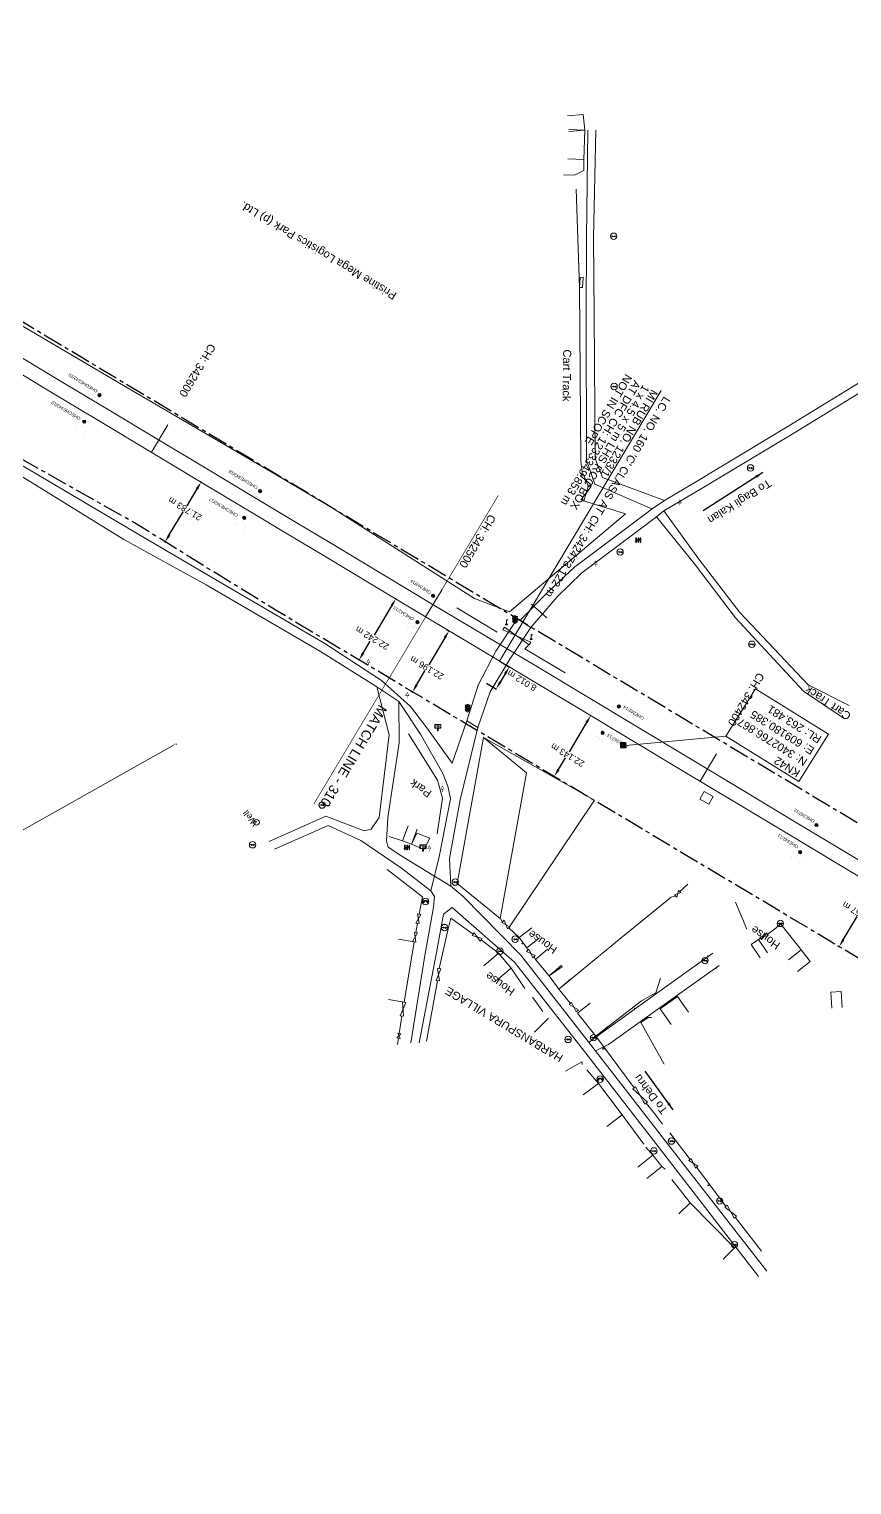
# Model space of a CAD drawing. Header units: feet. Extents: x 593168 to 611286, y 3401475 to 3412398.
# Drawn here: x 608994.7 to 609251.9, y 3402535.7 to 3402990.6 of the extents above; entities that cross this region are included whole.
import ezdxf
from ezdxf.enums import TextEntityAlignment as Align

# ---------------------------------------------------------------- set-up
doc = ezdxf.new("R2010")
doc.units = ezdxf.units.FT
doc.header["$MEASUREMENT"] = 0
doc.linetypes.add('CENTER', pattern=[2, 1.25, -0.25, 0.25, -0.25])
doc.linetypes.add('PHANTOM2', pattern=[1.25, 0.625, -0.125, 0.125, -0.125, 0.125, -0.125])
doc.layers.get('Defpoints').update_dxf_attribs({"lineweight": 0})
for name, color, linetype, lineweight in [('Arch', 7, 'Continuous', 0), ('Bench_Mark', 7, 'Continuous', 0), ('Cart Track', 34, 'Continuous', 0), ('Commercial Building Pucca', 251, 'Continuous', 0), ('Compound Wall', 251, 'Continuous', 0), ('DFCC BOUNDARY', 6, 'CENTER', 0), ('Drain Bottom', 5, 'Continuous', 0), ('Drain Top', 5, 'Continuous', 0), ('Electric Pole', 251, 'Continuous', 0), ('Existing IR Chainage', 7, 'Continuous', 0), ('Existing IR Track', 143, 'Continuous', 0), ('Fence', 251, 'F-LINE', 0), ('Gate', 251, 'Continuous', 0), ('Grill', 251, 'Continuous', 0), ('Lamp_Post', 251, 'Continuous', 0), ('LC DETAILS IN PLAN', 7, 'Continuous', 0), ('Missing', 2, 'Continuous', 0), ('Name Board', 251, 'Continuous', 0), ('OHE MAST', 8, 'Continuous', 0), ('OHE MAST TEXT', 8, 'Continuous', 0), ('Parking Area', 251, 'Continuous', 0), ('Pavers', 7, 'Continuous', 0), ('PROPOSED DFCC TRACK', 1, 'Continuous', 0), ('Religious_Place', 251, 'Continuous', 0), ('Residential Building Pucca', 251, 'Continuous', 0), ('Residential Building Semipucca', 251, 'Continuous', 0), ('Side Details', 251, 'Continuous', 0), ('Sign Board', 251, 'Continuous', 0), ('Subroad Edge', 34, 'Continuous', 0), ('Telephone_Pole', 251, 'Continuous', 0), ('Text1', 251, 'Continuous', 0), ('TOPOSTYLEREMARK', 251, 'Continuous', 0), ('Transformer', 251, 'Continuous', 0), ('Trolley Stand', 251, 'Continuous', 0), ('Village Area', 251, 'Continuous', 0), ('Village Area text', 251, 'Continuous', 0), ('Well', 5, 'Continuous', 0)]:
    doc.layers.add(name, color=color, linetype=linetype, lineweight=lineweight)
doc.layers.add('Existing Railway Boundary', color=7, linetype='CENTER')
doc.layers.add('MATCH LINE', color=7, linetype='Continuous')
doc.styles.add('NB', font='swissbo.ttf', dxfattribs={"height": 1.5})
doc.styles.get("Standard").update_dxf_attribs({"font": 'arial.ttf'})
doc.styles.add('Style-Arial', font='arial.ttf')
doc.linetypes.add('F-LINE', pattern='A,0.6,["X",Standard,S=0.3,R=0,X=0,Y=-0.15],0.1', length=0.7)
doc.dimstyles.new('ISO-25', dxfattribs={"dimtxt": 2.5, "dimasz": 2.5, "dimexe": 1.25, "dimexo": 0.625, "dimtad": 1, "dimtxsty": 'Standard', "dimcen": 2.5, "dimadec": 0, "dimazin": 0, "dimtfac": 1, "dimtmove": 0, "dimatfit": 3, "dimfxl": 1, "dimarcsym": 0})
doc.dimstyles.get("Standard").update_dxf_attribs({"dimtxt": 0.18, "dimasz": 0.18, "dimexe": 0.18, "dimexo": 0.0625, "dimgap": 0.09, "dimtad": 0, "dimtih": 1, "dimtoh": 1, "dimdec": 4, "dimzin": 0, "dimdsep": 46, "dimtxsty": 'Standard', "dimcen": 0.09, "dimadec": 0, "dimazin": 0, "dimtfac": 1, "dimtdec": 4, "dimtofl": 0, "dimtmove": 0, "dimatfit": 3, "dimfxl": 1, "dimtolj": 1, "dimtzin": 0, "dimarcsym": 0})

# ---------------------------------------------------------------- blocks, each defined once
blk = doc.blocks.new('GT')
at = {"layer": 'Gate'}
for p, q in [((-0.5, -0.5), (-0.5, 0.5)), ((-0.5, 0.5), (0.5, -0.5)), ((0.5, 0.5), (0.5, -0.5))]:
    blk.add_line(p, q, dxfattribs=at)
blk.add_lwpolyline([(0.5, 0.5), (-0.5, -0.5)], dxfattribs=at)
blk = doc.blocks.new('EP')
blk.add_hatch(color=8).paths.add_polyline_path([(-0.21, -0.05), (-0.21, 0.16), (-0.93, -0.01), (-0.31, 0.07), (-0.31, -0.19), (0.31, 0), (0.31, -0.24), (0.94, -0.01), (0.41, -0.1), (0.43, 0.15)])
at = {"color": 8}
for p, q in [((-0.93, -0.01), (-0.21, 0.16)), ((-0.31, 0.07), (-0.93, -0.01)), ((-0.31, -0.19), (-0.31, 0.07)), ((0.31, 0), (-0.31, -0.19)), ((-0.21, 0.16), (-0.21, -0.05)), ((-0.21, -0.05), (0.43, 0.15)), ((0.31, -0.24), (0.31, 0)), ((0.43, 0.15), (0.41, -0.1)), ((0.94, -0.01), (0.31, -0.24)), ((0.41, -0.1), (0.94, -0.01))]:
    blk.add_line(p, q, dxfattribs=at)
blk.add_circle((0, 0), 1, dxfattribs=at)
blk = doc.blocks.new('LP')
for points in [[(0, 0), (0, 1.5)], [(0.25, 1.35), (0.44, 1.35)]]:
    blk.add_lwpolyline(points)
for centre, radius, start, end in [((0.07, 0.99), 0.519, 57.6425, 97.3165), ((0.34, 1.33), 0.094, 11.7012, 168.0476)]:
    blk.add_arc(centre, radius, start, end)
at = {"extrusion": (0, 0, -1)}
blk.add_ellipse((0, 0.01), major_axis=(0.308, 0), ratio=0.400495, dxfattribs=at)
blk.add_ellipse((0.35, 1.36), major_axis=(0.0017, 0.0438), ratio=0.461056, start_param=1.74022, end_param=4.575836)
blk = doc.blocks.new('NB')
for p, q in [((-0.98, 0.82), (-0.98, 1.98)), ((-0.98, 1.98), (0.98, 1.98)), ((-0.98, 0.82), (0.98, 0.82)), ((-0.13, 0.82), (-0.13, 0)), ((-0.13, 0), (0.13, 0)), ((0.13, 0.82), (0.13, 0)), ((0.98, 1.98), (0.98, 0.82))]:
    blk.add_line(p, q)
at = {"style": 'NB', "width": 1.025371}
blk.add_text('NB', height=0.988, rotation=180, dxfattribs=at).set_placement((0, 1.39), align=Align.MIDDLE)
blk = doc.blocks.new('SIG')
for color, points in [(1, [(-0.22, 0.42, 0.180295), (-0.01, 0.33, -0.00255), (0.01, 0.33, -0.00255), (0.02, 0.33, 0.180295), (0.23, 0.42, -0.002654), (0.25, 0.44, 0.184495), (0.33, 0.65, 1.000001), (-0.32, 0.65, 0.184495), (-0.24, 0.44, -0.002654)]), (2, [(0.23, -0.23, -0.002654), (0.25, -0.21, 0.184495), (0.33, 0.01, 1.000001), (-0.32, 0.01, 0.184495), (-0.24, -0.21, -0.002654), (-0.22, -0.23, 0.180295), (-0.01, -0.32, -0.00255), (0.01, -0.32, -0.00255), (0.02, -0.32, 0.180295)]), (3, [(0.23, -0.88, -0.002654), (0.25, -0.86, 0.184495), (0.33, -0.64, 1.000001), (-0.32, -0.64, 0.184495), (-0.24, -0.86, -0.002654), (-0.22, -0.88, 0.395599)])]:
    blk.add_hatch(color=color).paths.add_polyline_path(points)
for p, q in [((-0.31, 0.98), (-0.32, -0.9)), ((0.33, -0.9), (0.32, 0.98))]:
    blk.add_line(p, q)
for points in [[(-0.31, 0.98), (-0.81, 0.98, 0.198758), (-0.42, 0.41, 0.003814), (-0.31, 0.39, 0.003814)], [(-0.31, 0.33), (-0.81, 0.33, 0.198758), (-0.42, -0.23, 0.003727), (-0.32, -0.26, 0.003727)], [(0.32, 0.98), (0.82, 0.98, -0.198758), (0.44, 0.41, -0.003814), (0.32, 0.39, -0.003814)], [(0.32, 0.33), (0.82, 0.33, -0.198758), (0.44, -0.23, -0.003727), (0.33, -0.26, -0.003727)], [(-0.32, -0.32), (-0.81, -0.32, 0.198758), (-0.42, -0.88, 0.003639), (-0.32, -0.9)], [(0.33, -0.32), (0.82, -0.32, -0.198758), (0.44, -0.88, -0.003639), (0.33, -0.9)]]:
    blk.add_lwpolyline(points, format="xyb")
for centre, radius, start, end in [((0.01, 0.91), 0.324, 12.4049, 167.5951), ((0.01, 0.81), 0.357, 27.7578, 152.2422), ((0.01, -0.9), 0.324, 181.4572, 358.5428)]:
    blk.add_arc(centre, radius, start, end)
blk = doc.blocks.new('TP')
at = {"layer": 'Telephone_Pole'}
blk.add_hatch(color=8, dxfattribs=at).paths.add_polyline_path([(0.49, 0.08, -0.516403), (0.5, 0.04, 0.157799), (0.42, -0.19, 0.257253), (0.43, -0.21), (0.7, -0.4, 0.297943), (0.73, -0.4, 0.213635), (0.94, -0.09, 0.292624), (0.86, 0.1, 0.314672), (-0.86, 0.1, 0.297888), (-0.94, -0.1, 0.205841), (-0.73, -0.4, 0.297943), (-0.7, -0.4), (-0.43, -0.21, 0.257253), (-0.42, -0.19, 0.155164), (-0.5, 0.04, -0.510878), (-0.49, 0.08, -0.167449)])
at = {"layer": 'Telephone_Pole', "color": 8}
for p, q in [((-0.7, -0.4), (-0.43, -0.21)), ((-0.44, -0.22), (-0.44, -0.22)), ((0.7, -0.4), (0.43, -0.21)), ((0.44, -0.22), (0.44, -0.22))]:
    blk.add_line(p, q, dxfattribs=at)
blk.add_circle((0, 0), 1.03, dxfattribs=at)
for centre, radius, start, end in [((0.01, -1.13), 1.5, 55.3659, 125.2353), ((-0.48, 0.05), 0.0243, 109.2181, 217.464), ((-0.82, -0.21), 0.402, 2.1844, 37.464), ((0.01, -1.34), 1.5, 71.1943, 109.2181), ((0.82, -0.21), 0.402, 141.9464, 177.8156), ((0.48, 0.06), 0.0243, 321.9464, 71.1943), ((0.75, -0.06), 0.194, 350.1231, 55.3659), ((-0.44, -0.19), 0.0258, 304.4776, 2.1844), ((0.44, -0.19), 0.0258, 177.8156, 235.5224), ((0.72, -0.38), 0.0258, 235.5224, 301.8866), ((0.49, -0.01), 0.462, 301.8866, 350.1231)]:
    blk.add_arc(centre, radius, start, end, dxfattribs=at)
blk = doc.blocks.new('TRF')
blk.add_hatch(color=256).paths.add_polyline_path([(0.22, -0.04), (0.38, 0.42), (-0.98, -0.29), (0.02, 0.04), (-0.18, -0.39), (0.98, 0.09)])
for p, q in [((-0.69, 0.72), (-0.69, -0.72)), ((-0.52, 0.72), (-0.69, 0.72)), ((-0.52, -0.72), (-0.52, 0.72)), ((0, 0.72), (0, -0.72)), ((0.17, 0.72), (0, 0.72)), ((0.17, -0.72), (0.17, 0.72)), ((0.7, 0.72), (0.7, -0.72)), ((0.87, 0.72), (0.7, 0.72)), ((0.87, -0.72), (0.87, 0.72)), ((-0.69, -0.72), (-0.52, -0.72)), ((0, -0.72), (0.17, -0.72)), ((0.7, -0.72), (0.87, -0.72))]:
    blk.add_line(p, q)
blk.add_lwpolyline([(0.22, -0.04), (0.38, 0.42), (-0.98, -0.29), (0.02, 0.04), (-0.18, -0.39), (0.98, 0.09)], close=True)
blk = doc.blocks.new('TSB')
at = {"const_width": 0.132}
blk.add_lwpolyline([(-0.51, 0.84), (0.54, 0.84), (0, 1.85)], close=True, dxfattribs=at)
at = {"const_width": 0.142}
blk.add_lwpolyline([(0, 0.84), (0, 0)], dxfattribs=at)
blk = doc.blocks.new('OHE MAST')
h = blk.add_hatch(color=256)
h.dxf.hatch_style = 1
edge = h.paths.add_edge_path()
edge.add_arc((0, 0), 0.514, 0, 360)
at = {"const_width": 0.01}
for points in [[(1.5, 3.5), (1.5, 2), (-1.5, 2), (-1.5, 3.5)], [(0, 2), (0, 0)]]:
    blk.add_lwpolyline(points, dxfattribs=at)
blk.add_circle((0, 0), 0.514)
blk = doc.blocks.new('*D350')
at = {"layer": 'Defpoints', "color": 0, "transparency": 16777216}
for p in [(609141.73, 3402793.12), (609137.61, 3402786.25), (609140.67, 3402784.42)]:
    blk.add_point(p, dxfattribs=at)
at = {"layer": 'PROPOSED DFCC TRACK', "color": 0, "lineweight": -2, "transparency": 16777216}
for p, q in [((609141.84, 3402793.06), (609144.9, 3402791.23)), ((609137.72, 3402786.19), (609140.78, 3402784.35)), ((609143.5, 3402789.15), (609141.95, 3402786.56))]:
    blk.add_line(p, q, dxfattribs=at)
at = {"layer": 'PROPOSED DFCC TRACK', "color": 0, "transparency": 16777216}
for points in [[(609143.15, 3402789.36), (609143.86, 3402788.93), (609144.79, 3402791.29)], [(609141.6, 3402786.78), (609142.31, 3402786.35), (609140.67, 3402784.42)]]:
    blk.add_solid(points, dxfattribs=at)
at = {"layer": 'PROPOSED DFCC TRACK', "color": 0, "lineweight": 0, "transparency": 16777216, "insert": (609148.75, 3402787.05), "char_height": 2, "attachment_point": 5, "rotation": 149, "style": 'Style-Arial'}
blk.add_mtext('\\A1;8.012 m', dxfattribs=at)
blk = doc.blocks.new('TerminatorOpen_0.5')
at = {"color": 0, "linetype": 'ByBlock', "lineweight": -2}
for q in [(-1, 0.25), (-1, 0), (-1, -0.25)]:
    blk.add_line((0, 0), q, dxfattribs=at)
blk = doc.blocks.new('*D370')
at = {"layer": 'Defpoints', "color": 0, "linetype": 'ByBlock', "ltscale": 5, "transparency": 16777216}
for p in [(609258.59, 3402723.1), (609259.17, 3402722.75), (609247.32, 3402704.26)]:
    blk.add_point(p, dxfattribs=at)
at = {"layer": 'DFCC BOUNDARY', "color": 0, "linetype": 'ByBlock', "lineweight": -2, "ltscale": 5, "transparency": 16777216}
for p, q in [((609258.7, 3402723.03), (609259.27, 3402722.69)), ((609257.88, 3402720.61), (609254.71, 3402715.3)), ((609249.17, 3402706.06), (609253.53, 3402713.33)), ((609247.42, 3402704.19), (609248, 3402703.85))]:
    blk.add_line(p, q, dxfattribs=at)
at = {"layer": 'DFCC BOUNDARY', "color": 0, "linetype": 'ByBlock', "ltscale": 5, "transparency": 16777216}
for points in [[(609257.53, 3402720.82), (609258.24, 3402720.4), (609259.17, 3402722.75)], [(609248.82, 3402706.27), (609249.53, 3402705.85), (609247.89, 3402703.91)]]:
    blk.add_solid(points, dxfattribs=at)
at = {"layer": 'DFCC BOUNDARY', "color": 0, "linetype": 'ByBlock', "ltscale": 5, "transparency": 16777216, "insert": (609254.12, 3402714.32), "char_height": 2, "attachment_point": 5, "rotation": 149, "style": 'Style-Arial'}
blk.add_mtext('\\A1;21.957 m', dxfattribs=at)
blk = doc.blocks.new('*D371')
at = {"layer": 'Defpoints', "color": 0, "linetype": 'ByBlock', "ltscale": 5, "transparency": 16777216}
for p in [(609169.99, 3402776.21), (609170.23, 3402776.07), (609158.61, 3402757.21)]:
    blk.add_point(p, dxfattribs=at)
at = {"layer": 'DFCC BOUNDARY', "color": 0, "linetype": 'ByBlock', "lineweight": -2, "ltscale": 5, "transparency": 16777216}
for p, q in [((609168.94, 3402773.92), (609163.5, 3402764.82)), ((609170.09, 3402776.15), (609170.33, 3402776)), ((609160.14, 3402759.21), (609162.32, 3402762.86)), ((609158.72, 3402757.15), (609158.96, 3402757))]:
    blk.add_line(p, q, dxfattribs=at)
at = {"layer": 'DFCC BOUNDARY', "color": 0, "linetype": 'ByBlock', "ltscale": 5, "transparency": 16777216}
for points in [[(609168.59, 3402774.13), (609169.3, 3402773.71), (609170.23, 3402776.07)], [(609159.78, 3402759.43), (609160.49, 3402759), (609158.85, 3402757.07)]]:
    blk.add_solid(points, dxfattribs=at)
at = {"layer": 'DFCC BOUNDARY', "color": 0, "linetype": 'ByBlock', "ltscale": 5, "transparency": 16777216, "insert": (609163.03, 3402763.77), "char_height": 2, "attachment_point": 5, "rotation": 149, "style": 'Style-Arial'}
blk.add_mtext('\\A1;22.143 m', dxfattribs=at)
blk = doc.blocks.new('*D372')
at = {"layer": 'Defpoints', "color": 0, "linetype": 'ByBlock', "ltscale": 5, "transparency": 16777216}
for p in [(609048.13, 3402849.26), (609048.48, 3402849.06), (609036.91, 3402830.6)]:
    blk.add_point(p, dxfattribs=at)
at = {"layer": 'DFCC BOUNDARY', "color": 0, "linetype": 'ByBlock', "lineweight": -2, "ltscale": 5, "transparency": 16777216}
for p, q in [((609047.19, 3402846.91), (609044.05, 3402841.69)), ((609048.24, 3402849.2), (609048.59, 3402848.99)), ((609038.54, 3402832.53), (609042.87, 3402839.72)), ((609037.01, 3402830.53), (609037.36, 3402830.33))]:
    blk.add_line(p, q, dxfattribs=at)
at = {"layer": 'DFCC BOUNDARY', "color": 0, "linetype": 'ByBlock', "ltscale": 5, "transparency": 16777216}
for points in [[(609046.84, 3402847.13), (609047.55, 3402846.7), (609048.48, 3402849.06)], [(609038.18, 3402832.75), (609038.9, 3402832.32), (609037.25, 3402830.39)]]:
    blk.add_solid(points, dxfattribs=at)
at = {"layer": 'DFCC BOUNDARY', "color": 0, "linetype": 'ByBlock', "ltscale": 5, "transparency": 16777216, "insert": (609043.46, 3402840.71), "char_height": 2, "attachment_point": 5, "rotation": 149, "style": 'Style-Arial'}
blk.add_mtext('\\A1;21.783 m', dxfattribs=at)
blk = doc.blocks.new('*D381')
at = {"layer": 'Defpoints', "color": 0, "linetype": 'ByBlock', "ltscale": 5, "transparency": 16777216}
for p in [(609125.17, 3402803.02), (609125.94, 3402802.56), (609113.78, 3402783.97)]:
    blk.add_point(p, dxfattribs=at)
at = {"layer": 'DFCC BOUNDARY', "color": 0, "linetype": 'ByBlock', "lineweight": -2, "ltscale": 5, "transparency": 16777216}
for p, q in [((609124.66, 3402800.42), (609119.63, 3402792.01)), ((609125.28, 3402802.96), (609126.05, 3402802.5)), ((609115.83, 3402785.66), (609118.45, 3402790.05)), ((609113.89, 3402783.91), (609114.66, 3402783.45))]:
    blk.add_line(p, q, dxfattribs=at)
at = {"layer": 'DFCC BOUNDARY', "color": 0, "linetype": 'ByBlock', "ltscale": 5, "transparency": 16777216}
for points in [[(609124.3, 3402800.63), (609125.01, 3402800.21), (609125.94, 3402802.56)], [(609115.47, 3402785.87), (609116.19, 3402785.45), (609114.55, 3402783.51)]]:
    blk.add_solid(points, dxfattribs=at)
at = {"layer": 'DFCC BOUNDARY', "color": 0, "linetype": 'ByBlock', "ltscale": 5, "transparency": 16777216, "insert": (609119.04, 3402791.03), "char_height": 2, "attachment_point": 5, "rotation": 149, "style": 'Style-Arial'}
blk.add_mtext('\\A1;22.196 m', dxfattribs=at)
blk = doc.blocks.new('*D382')
at = {"layer": 'Defpoints', "color": 0, "linetype": 'ByBlock', "ltscale": 5, "transparency": 16777216}
for p in [(609109.31, 3402812.55), (609109.67, 3402812.33), (609098.2, 3402793.28)]:
    blk.add_point(p, dxfattribs=at)
at = {"layer": 'DFCC BOUNDARY', "color": 0, "linetype": 'ByBlock', "lineweight": -2, "ltscale": 5, "transparency": 16777216}
for p, q in [((609108.02, 3402810.41), (609102.52, 3402801.27)), ((609109.56, 3402812.4), (609109.2, 3402812.61)), ((609099.13, 3402795.64), (609101.36, 3402799.34)), ((609098.09, 3402793.34), (609097.73, 3402793.56))]:
    blk.add_line(p, q, dxfattribs=at)
at = {"layer": 'DFCC BOUNDARY', "color": 0, "linetype": 'ByBlock', "ltscale": 5, "transparency": 16777216}
for points in [[(609107.66, 3402810.62), (609108.38, 3402810.19), (609109.31, 3402812.55)], [(609098.77, 3402795.85), (609099.48, 3402795.42), (609097.84, 3402793.49)]]:
    blk.add_solid(points, dxfattribs=at)
at = {"layer": 'DFCC BOUNDARY', "color": 0, "linetype": 'ByBlock', "ltscale": 5, "transparency": 16777216, "insert": (609101.94, 3402800.31), "char_height": 2, "attachment_point": 5, "rotation": 149, "style": 'Style-Arial'}
blk.add_mtext('\\A1;22.242 m', dxfattribs=at)
blk = doc.blocks.new('BM')
blk.add_hatch(color=256).paths.add_polyline_path([(-0.88, 0.88), (-0.88, -0.88), (0.88, -0.88), (0.88, 0.88)])
for p, q in [((0.88, 0.88), (-0.88, 0.88)), ((-0.88, 0.88), (-0.88, -0.88)), ((0.88, -0.88), (0.88, 0.88)), ((-0.88, -0.88), (0.88, -0.88))]:
    blk.add_line(p, q)

msp = doc.modelspace()

# ---------------------------------------------------------------- linework, layer by layer
at = {"layer": 'Arch'}
msp.add_polyline3d([(609151.7587, 3402810.9473, 263.3479), (609156.5077, 3402806.6137, 263.3519)], dxfattribs=at)
at = {"layer": 'Cart Track'}
for points in [[(609169.3464, 3402959.0239, 261.8174), (609168.9055, 3402925.4833, 261.6894), (609168.8287, 3402901.1567, 261.7734), (609168.9271, 3402855.9447, 261.7344), (609171.4911, 3402848.4448, 261.7994), (609189.391, 3402840.6759, 262.0323)], [(609193.2642, 3402843.2918, 261.9823), (609173.9778, 3402850.4634, 261.7054), (609171.6361, 3402856.4504, 261.7844), (609171.37, 3402901.3805, 261.7544), (609171.1526, 3402925.4274, 261.7774), (609171.8252, 3402959.0231, 261.7224)], [(609190.8394, 3402838.2518, 262.0313), (609202.6864, 3402823.5232, 262.0203), (609215.4552, 3402806.688, 262.0323), (609236.734, 3402783.7415, 262.1653), (609249.4974, 3402775.2086, 262.1213)], [(609250.9932, 3402779.2723, 262.1843), (609238.2298, 3402785.7436, 262.0713), (609216.8935, 3402808.2769, 261.9833), (609204.063, 3402824.9762, 262.0133), (609193.1314, 3402840.0956, 261.9923)]]:
    msp.add_polyline3d(points, dxfattribs=at)
at = {"layer": 'Commercial Building Pucca'}
for points in [[(609167.8952, 3402913.0695, 259.831), (609167.6759, 3402909.9087, 259.8999), (609166.7713, 3402909.8518, 259.843), (609166.9907, 3402913.0133, 259.843)], [(609115.9532, 3402739.3968, 262.5542), (609114.2151, 3402735.9236, 261.4925), (609118.1348, 3402734.2473, 261.9314), (609119.9366, 3402737.8479, 261.9314)]]:
    msp.add_polyline3d(points, close=True, dxfattribs=at)
msp.add_polyline3d([(609116.0306, 3402740.5808, 261.4925), (609114.2151, 3402735.9236, 261.4925), (609111.415, 3402737.0152, 261.3955), (609113.2305, 3402741.6724, 261.3955)], dxfattribs=at)
at = {"layer": 'Compound Wall'}
for points in [[(609161.7188, 3402945.0653, 262.0593), (609165.1497, 3402944.9923, 262.4532), (609168.0988, 3402946.4625, 262.0583), (609168.1343, 3402949.879, 261.9703)], [(609165.6705, 3402940.6099, 262.3732), (609166.7727, 3402909.8981, 259.87)], [(609167.6378, 3402851.4343, 261.8724), (609167.1179, 3402855.6028, 261.4945), (609166.7713, 3402909.8518, 259.843)], [(609144.8227, 3402808.4816, 263.5029), (609181.1596, 3402839.1778, 260.9096), (609167.6936, 3402843.3529, 262.4582)], [(609136.7743, 3402769.2109, 262.9531), (609171.4721, 3402749.6744, 262.3292), (609144.6346, 3402709.8096, 262.1103)], [(609107.2717, 3402738.3589, 261.7694), (609111.415, 3402737.0152, 261.3955)], [(609114.2151, 3402735.9236, 261.4925), (609111.415, 3402737.0152, 261.3955)], [(609116.6462, 3402714.0988, 262.1443), (609117.6544, 3402719.4859, 261.9284), (609106.648, 3402728.0075, 261.1766)], [(609198.0695, 3402721.1437, 263.204), (609200.5852, 3402723.4513, 262.4522)], [(609179.7468, 3402706.6274, 260.9826), (609195.4098, 3402719.3639, 262.0863), (609196.8308, 3402719.7382, 263.3079)], [(609215.4894, 3402717.8462, 262.9501), (609218.9939, 3402709.4213, 261.7254)], [(609115.6415, 3402708.3318, 261.7394), (609116.0828, 3402711.1952, 262.0833)], [(609122.9043, 3402697.0669, 260.9296), (609125.6457, 3402709.4559, 261.9483), (609126.5591, 3402712.8442, 261.9463), (609133.5199, 3402707.8131, 261.0546)], [(609142.5433, 3402711.7543, 262.7381), (609142.0838, 3402712.708, 262.2872)], [(609147.8583, 3402706.735, 261.3185), (609144.6346, 3402709.8096, 262.1103)], [(609225.4904, 3402707.7476, 263.3739), (609229.6735, 3402710.9841, 261.7704), (609236.0013, 3402702.8726, 261.7014)], [(609135.9884, 3402706.0244, 262.3102), (609141.3868, 3402701.8535, 261.1746)], [(609179.7468, 3402706.6274, 260.9826), (609160.2395, 3402690.6362, 261.8564), (609163.9, 3402686.1508, 262.1043)], [(609222.6699, 3402706.1271, 263.5429), (609223.3399, 3402706.5545, 263.4009)], [(609150.5476, 3402702.7288, 261.9363), (609150.2823, 3402703.5885, 261.9463)], [(609152.9572, 3402699.8723, 261.8544), (609152.4945, 3402700.8323, 261.9134)], [(609149.7018, 3402690.8226, 261.8164), (609145.3673, 3402697.2175, 263.3519)], [(609118.9114, 3402674.4067, 261.0306), (609122.408, 3402693.2305, 261.1406)], [(609192.032, 3402694.108, 263.278), (609190.6395, 3402689.5134, 261.6284), (609186.0891, 3402686.9761, 261.9463), (609171.8533, 3402675.9774, 261.9653)], [(609155.3009, 3402683.6332, 261.9503), (609152.0117, 3402688.181, 261.9503)], [(609110.4217, 3402676.7443, 262.1043), (609111.2015, 3402682.2097, 262.2143)], [(609152.6856, 3402677.2288, 261.7984), (609157.0596, 3402681.5199, 261.9154)], [(609189.2255, 3402681.7487, 262.9191), (609188.1596, 3402681.7343, 261.6204), (609185.9587, 3402680.2616, 261.6224), (609193.2133, 3402667.1954, 261.7444)], [(609109.8673, 3402673.3925, 262.0033), (609110.1608, 3402675.2994, 262.1163)], [(609171.8533, 3402675.9774, 261.9653), (609183.8415, 3402659.802, 261.7484)], [(609162.3742, 3402665.0579, 261.6674), (609167.4905, 3402667.9083, 261.7994), (609167.5865, 3402667.1319, 261.7634)], [(609172.6534, 3402661.1854, 261.7374), (609169.0151, 3402665.401, 261.7354)], [(609192.7127, 3402648.4535, 261.9593), (609189.8754, 3402652.2016, 261.7234), (609187.5229, 3402655.0434, 261.7284)], [(609186.8553, 3402642.2206, 260.4698), (609180.0752, 3402651.3361, 261.6934)], [(609201.2788, 3402637.3935, 261.7314), (609194.9916, 3402645.7311, 261.9673)], [(609189.681, 3402638.7376, 260.5797), (609187.5081, 3402641.2777, 260.4178)], [(609201.3328, 3402623.8937, 260.8747), (609195.6464, 3402631.1976, 260.5857)], [(609212.5188, 3402622.7968, 261.7154), (609203.3343, 3402635.0311, 261.7404)], [(609223.5884, 3402608.7963, 261.3185), (609215.4041, 3402619.3819, 261.7744)]]:
    msp.add_polyline3d(points, dxfattribs=at)
at = {"layer": 'Drain Bottom'}
for p in [(609148.808, 3402704.873, 261.605), (609148.838, 3402704.89, 261.606), (609206.906, 3402700.934, 261.496), (609206.909, 3402700.886, 261.537), (609209.346, 3402697.117, 261.484), (609209.363, 3402697.116, 261.488), (609183.999, 3402684.626, 261.444), (609184.038, 3402684.587, 261.442), (609185.938, 3402680.366, 261.444), (609185.95, 3402680.411, 261.436), (609171.415, 3402675.483, 261.345), (609171.507, 3402675.551, 261.351), (609171.512, 3402675.739, 261.511), (609174.085, 3402672.023, 261.277), (609174.259, 3402672.085, 261.386), (609174.298, 3402672.051, 261.389), (609174.026, 3402671.984, 261.606), (609186.786, 3402655.254, 261.295), (609186.865, 3402655.376, 261.379), (609207.017, 3402629.381, 261.181), (609207.057, 3402629.366, 261.183)]:
    msp.add_point(p, dxfattribs=at)
at = {"layer": 'Drain Top'}
for p in [(609148.739, 3402704.813, 261.698), (609148.941, 3402704.918, 261.743), (609206.831, 3402701.014, 261.68), (609206.934, 3402700.812, 261.623), (609209.323, 3402697.229, 261.599), (609209.325, 3402697.093, 261.633), (609183.972, 3402684.658, 261.603), (609184.124, 3402684.519, 261.561), (609185.902, 3402680.508, 261.588), (609171.371, 3402675.531, 261.708), (609171.51, 3402675.765, 261.724), (609171.547, 3402675.608, 261.716), (609174.188, 3402672.191, 261.575), (609174.396, 3402671.958, 261.55), (609186.759, 3402655.298, 261.527), (609186.94, 3402655.379, 261.614), (609206.884, 3402629.288, 261.506), (609207.147, 3402629.398, 261.541)]:
    msp.add_point(p, dxfattribs=at)
at = {"layer": 'Existing IR Chainage', "color": 7, "linetype": 'Continuous', "lineweight": 13, "flags": 128}
for points in [[(609038.0908, 3402866.9769), (609032.9359, 3402858.4079)], [(609123.7931, 3402815.5003), (609118.6607, 3402806.9178)], [(609209.6063, 3402764.1555), (609204.4731, 3402755.5736)]]:
    msp.add_lwpolyline(points, dxfattribs=at)
at = {"layer": 'Existing IR Track', "flags": 128}
for points in [[(609267.1363, 3402723.1226), (609250.0745, 3402733.3309), (609234.2944, 3402742.8367), (609218.447, 3402752.3829), (609201.4731, 3402762.5553), (609184.4608, 3402772.7507), (609169.0246, 3402782.0274), (609153.5641, 3402791.3187), (609137.1437, 3402801.101), (609120.705, 3402810.8942), (609104.9257, 3402820.3753), (609089.1942, 3402829.8278), (609077.7231, 3402836.7244), (609066.2247, 3402843.6376), (609050.4356, 3402853.1153), (609034.6158, 3402862.6113), (609019.1836, 3402871.8616), (609003.7495, 3402881.113), (608987.6216, 3402890.7851)], [(609264.8724, 3402719.3394), (609247.8226, 3402729.5446), (609232.0259, 3402739.0432), (609216.2274, 3402748.5429), (609199.1874, 3402758.7352), (609182.165, 3402768.917), (609166.7139, 3402778.1693), (609151.2166, 3402787.4493), (609134.8379, 3402797.2438), (609118.3064, 3402807.1296), (609102.647, 3402816.5605), (609086.9637, 3402826.0057), (609075.4286, 3402832.8947), (609064.1631, 3402839.6227), (609048.1343, 3402849.2649), (609032.3351, 3402858.7693), (609016.8918, 3402868.03), (609001.423, 3402877.306), (608985.3338, 3402886.9608)]]:
    msp.add_lwpolyline(points, dxfattribs=at)
at = {"layer": 'Existing Railway Boundary', "ltscale": 5}
msp.add_lwpolyline([(610412.2426, 3402047.4072), (610348.1708, 3402084.3155), (610255.6699, 3402141.9633), (610098.8011, 3402235.9968), (610097.6409, 3402236.5907), (610096.8654, 3402237.0016), (610095.7382, 3402237.4658), (610093.9073, 3402238.4592), (608296.8511, 3403316.4743), (608263.9541, 3403378.7593), (608188.5487, 3403419.3953), (608142.2829, 3403445.4311)], dxfattribs=at)
at = {"layer": 'Existing Railway Boundary', "ltscale": 5, "flags": 128}
msp.add_lwpolyline([(610089.8523, 3402205.9601), (610086.9233, 3402207.5999), (609765.011, 3402386.391), (609614.578, 3402479.3607), (609357.2464, 3402638.6343), (609071.6809, 3402809.1058), (609027.698, 3402836.29), (608983.406, 3402861.337), (608939.535, 3402887.313), (608925.412, 3402894.658), (608894.961, 3402913.367), (608851.4393, 3402938.6596), (608807.387, 3402965.294), (608719.637, 3403017.384), (608676.967, 3403042.83), (608658.67, 3403054.413), (608489.552, 3403156.593), (608405.415, 3403205.216), (608371.0084, 3403228.0502)], dxfattribs=at)
at = {"layer": 'Fence'}
msp.add_lwpolyline([(608372.1017, 3403313.3551), (608381.8617, 3403288.2371), (608369.5508, 3403278.9481), (608367.1131, 3403271.5311), (608370.3664, 3403268.909), (608376.3973, 3403268.3341), (608386.7125, 3403262.4563), (608551.2206, 3403164.1511), (608632.2893, 3403115.0721), (608679.3088, 3403087.3195), (608791.5813, 3403020.1173), (608819.8372, 3403003.1193), (608873.6228, 3402970.6534), (608890.3422, 3402960.78), (608889.8609, 3402959.7253), (608927.3124, 3402936.2233), (609022.9823, 3402879.9395), (609070.4179, 3402852.2172), (609088.9237, 3402841.3128), (609133.9252, 3402812.673), (609144.8227, 3402808.4816)], dxfattribs=at)
at = {"layer": 'Grill'}
for points in [[(609140.9954, 3402802.1393, 263.5639), (609128.4138, 3402809.7765, 263.5229)], [(609151.303, 3402798.6362, 263.9528), (609149.6189, 3402796.9895, 263.7878), (609162.2724, 3402789.4376, 263.4529)]]:
    msp.add_polyline3d(points, dxfattribs=at)
at = {"layer": 'LC DETAILS IN PLAN', "lineweight": 13, "flags": 128}
msp.add_lwpolyline([(609141.7279, 3402793.1238), (609192.2626, 3402877.6297)], dxfattribs=at)
at = {"layer": 'MATCH LINE', "linetype": 'PHANTOM2', "ltscale": 15, "const_width": 0.2}
msp.add_lwpolyline([(609141.3913, 3402844.9287), (609083.7215, 3402748.4912)], dxfattribs=at)
at = {"layer": 'Missing'}
msp.add_polyline3d([(609193.4806, 3402634.4292, 260.8277), (609192.4645, 3402635.2675, 260.6087)], dxfattribs=at)
at = {"layer": 'Parking Area'}
msp.add_polyline3d([(609113.2653, 3402770.3726, 261.5425), (609122.347, 3402755.8813, 261.8704), (609123.9622, 3402750.3068, 260.9496), (609122.2657, 3402739.1835, 260.9476)], dxfattribs=at)
at = {"layer": 'Pavers'}
msp.add_polyline3d([(609147.2012, 3402806.1424, 263.9378), (609148.0775, 3402805.8263, 263.8918), (609151.4797, 3402803.6542, 263.8838), (609144.9329, 3402793.7518, 264.1117), (609138.8351, 3402783.522, 264.0197), (609135.0035, 3402772.4126, 263.244), (609131.5752, 3402774.4314, 263.26), (609135.1207, 3402785.6503, 264.0087), (609140.611, 3402796.2423, 264.1177)], close=True, dxfattribs=at)
for p in [(609147.201, 3402806.142, 263.938), (609148.075, 3402805.825, 263.892), (609151.463, 3402803.679, 263.884), (609140.611, 3402796.242, 264.118), (609144.933, 3402793.752, 264.112), (609135.121, 3402785.65, 264.009), (609138.835, 3402783.522, 264.02), (609131.6, 3402774.51, 263.263), (609135.004, 3402772.413, 263.244)]:
    msp.add_point(p, dxfattribs=at)
at = {"layer": 'Religious_Place'}
msp.add_polyline3d([(609141.9559, 3402712.6982, 262.4302), (609128.5263, 3402723.6756, 261.6994), (609136.7743, 3402769.2109, 262.9531), (609150.2158, 3402758.2238, 262.9531)], close=True, dxfattribs=at)
at = {"layer": 'Residential Building Pucca'}
for points in [[(609162.9543, 3402963.4947, 261.9603), (609167.9323, 3402963.9468, 261.9603), (609168.3771, 3402959.0497, 261.9693), (609163.399, 3402958.5976, 261.9693)], [(609163.3803, 3402959.182, 261.9693), (609168.3771, 3402959.0497, 261.9693), (609168.1343, 3402949.879, 261.9703), (609163.1375, 3402950.0113, 261.9703)], [(609110.1263, 3402706.2643, 261.8104), (609115.0583, 3402705.4509, 261.8104), (609111.9441, 3402686.5664, 261.8634), (609107.0121, 3402687.3797, 261.8634)], [(609223.2369, 3402700.4635, 261.0036), (609220.4205, 3402704.593, 261.0036), (609222.6699, 3402706.1271, 263.5429), (609225.4863, 3402701.9975, 263.5429)], [(609136.8359, 3402697.946, 261.1746), (609141.3868, 3402701.8535, 261.1746), (609145.3673, 3402697.2175, 263.3519), (609140.8164, 3402693.31, 263.3519)], [(609164.0523, 3402693.8543, 261.8564), (609160.2395, 3402690.6362, 261.8564), (609157.3008, 3402694.8333, 261.8214), (609161.3954, 3402697.7003, 261.8214)], [(609175.7662, 3402679.0877, 261.9653), (609171.8533, 3402675.9774, 261.9653), (609166.1529, 3402683.1489, 262.0133), (609170.0659, 3402686.2591, 262.0133)], [(609167.8629, 3402657.5756, 261.7374), (609172.6534, 3402661.1854, 261.7374), (609180.0752, 3402651.3361, 261.6934), (609175.2848, 3402647.7263, 261.6934)], [(609185.0189, 3402634.9635, 260.5797), (609189.681, 3402638.7376, 260.5797), (609192.4909, 3402635.2666, 260.6037), (609187.8288, 3402631.4925, 260.6037)], [(609211.659, 3402606.2798, 261.4985), (609215.221, 3402609.7865, 261.4985), (609201.3328, 3402623.8937, 260.8747), (609197.7708, 3402620.3869, 260.8747)]]:
    msp.add_polyline3d(points, dxfattribs=at)
at = {"layer": 'Residential Building Semipucca'}
for points in [[(609154.2404, 3402706.6331, 261.9463), (609150.2776, 3402703.5865, 261.9463), (609147.8574, 3402706.7344, 261.3185), (609151.8202, 3402709.7811, 261.3185)], [(609161.0834, 3402698.1009, 261.8214), (609157.3008, 3402694.8333, 261.8214), (609152.9389, 3402699.8826, 261.8524), (609156.7215, 3402703.1503, 261.8524)], [(609232.0745, 3402699.7668, 261.7014), (609235.9954, 3402702.8672, 261.7014), (609238.8261, 3402699.2873, 261.7514), (609234.9052, 3402696.1869, 261.7514)], [(609200.8419, 3402683.4122, 261.6864), (609197.3901, 3402688.3177, 261.6864), (609191.9171, 3402684.4667, 261.6864), (609195.3689, 3402679.5612, 261.6864)], [(609245.5541, 3402684.695, 261.6634), (609245.2603, 3402689.6849, 261.6634), (609248.545, 3402689.8783, 261.5305), (609248.8388, 3402684.8884, 261.5305)]]:
    msp.add_polyline3d(points, dxfattribs=at)
at = {"layer": 'Subroad Edge'}
for points in [[(608402.9236, 3403205.2799, 261.7794), (608447.9734, 3403178.8254, 261.6724), (608489.2524, 3403153.763, 261.7084), (608509.5368, 3403141.4102, 261.7624), (608510.5813, 3403140.9156, 261.6494), (608542.2012, 3403121.8496, 261.5725), (608561.3884, 3403110.3475, 261.5974), (608600.3799, 3403087.1901, 261.5365), (608632.0237, 3403068.1545, 261.3345), (608667.6389, 3403046.7611, 261.2535), (608698.717, 3403028.3035, 261.4545), (608732.6187, 3403007.8936, 261.4455), (608773.5101, 3402983.293, 261.4085), (608802.2342, 3402966.1551, 261.3995), (608823.3215, 3402953.5274, 261.3805), (608873.6954, 3402923.2832, 261.4245), (608895.3048, 3402910.6347, 261.3945), (608924.4826, 3402893.7402, 261.5545), (608961.4037, 3402872.4738, 261.6364), (608963.7722, 3402870.9695, 261.6024), (608995.3782, 3402852.5764, 261.7974), (609027.2958, 3402833.6835, 261.7914), (609050.9603, 3402819.817, 261.7324)], [(608402.2101, 3403202.5395, 261.6934), (608447.0309, 3403175.6578, 261.6994), (608487.6698, 3403151.187, 261.7504), (608506.7002, 3403139.657, 261.7714), (608508.8337, 3403137.7151, 261.6704), (608540.454, 3403119.2671, 261.5855), (608557.6681, 3403108.9675, 261.6004), (608598.9065, 3403084.5015, 261.5405), (608630.3974, 3403065.5794, 261.3595), (608666.4443, 3403043.8401, 261.3145), (608697.0171, 3403025.6076, 261.4265), (608731.4738, 3403005.0286, 261.4545), (608769.8583, 3402981.8648, 261.3995), (608799.6976, 3402963.9823, 261.4685), (608821.6607, 3402951.0564, 261.4365), (608871.9623, 3402920.5771, 261.4815), (608891.8406, 3402908.9645, 261.4495), (608894.1519, 3402907.655, 261.4235), (608894.8499, 3402907.248, 261.4385), (608923.1103, 3402890.9677, 261.5535), (608959.5699, 3402869.9685, 261.6674), (608992.9543, 3402850.5177, 261.8394), (609024.3822, 3402831.166, 261.8384), (609050.1042, 3402816.9216, 261.7424)], [(609148.0775, 3402805.8263, 263.8918), (609157.1887, 3402814.9627, 263.205), (609165.2571, 3402822.6179, 262.4782), (609189.4263, 3402840.728, 262.0323), (609193.262, 3402843.3001, 261.9823), (609203.3175, 3402849.27, 261.9064), (609232.1485, 3402866.6774, 261.9383), (609263.0471, 3402885.5782, 261.9224), (609285.958, 3402900.0933, 261.9743), (609320.9596, 3402922.6529, 262.0143)], [(609151.4797, 3402803.6542, 263.8838), (609159.7194, 3402813.2228, 263.172), (609167.4539, 3402820.6731, 262.4362), (609190.8394, 3402838.2518, 262.0313), (609193.1314, 3402840.0956, 261.9923), (609205.0334, 3402847.1754, 261.9304), (609233.75, 3402864.3521, 261.9413), (609264.6952, 3402883.308, 261.9324), (609287.5678, 3402897.682, 261.9903), (609322.5792, 3402920.0133, 262.1613)], [(609050.9603, 3402819.817, 261.7324), (609087.1284, 3402798.6723, 261.5285), (609104.9015, 3402787.0558, 261.5725), (609113.9634, 3402778.936, 261.5964), (609119.0391, 3402772.329, 261.6544)], [(609050.1042, 3402816.9216, 261.7424), (609085.7723, 3402796.0792, 261.5555), (609103.3973, 3402785.1225, 261.5115), (609110.2361, 3402780.4915, 261.5465), (609117.0944, 3402770.343, 261.6414)], [(609069.7509, 3402736.7478, 262.0143), (609087.4194, 3402744.7333, 261.8874), (609099.4686, 3402740.057, 261.8554), (609101.5845, 3402740.5748, 261.8284), (609104.1441, 3402744.2997, 261.8454), (609107.2919, 3402770.0543, 261.7104), (609103.3973, 3402785.1225, 261.5115)], [(609110.2361, 3402780.4915, 261.5465), (609110.3899, 3402767.6028, 261.8034), (609106.8263, 3402744.2557, 261.8784), (609106.3858, 3402736.831, 261.9074), (609106.9554, 3402734.9529, 261.8824), (609111.5121, 3402731.9671, 261.8514), (609126.5634, 3402722.7797, 261.9653), (609130.241, 3402719.6889, 262.0183), (609148.4426, 3402701.2419, 261.9703)], [(609131.5752, 3402774.4314, 263.26), (609126.9494, 3402761.2034, 262.1243), (609119.0391, 3402772.329, 261.6544)], [(609126.5634, 3402722.7797, 261.9653), (609126.0801, 3402731.4085, 261.9363), (609129.4742, 3402749.8138, 262.0983), (609134.9887, 3402772.3972, 263.243)], [(609117.0944, 3402770.343, 261.6414), (609123.8782, 3402758.1929, 261.9663), (609125.5854, 3402754.0871, 261.9913), (609126.4173, 3402750.0871, 262.0173), (609122.9114, 3402732.0193, 261.9583), (609120.2678, 3402721.3051, 261.9643)], [(609114.0345, 3402673.8968, 261.9144), (609118.4161, 3402701.1969, 262.0583), (609121.0669, 3402716.2402, 262.1483), (609121.4248, 3402719.6132, 261.9713), (609120.2678, 3402721.3051, 261.9643), (609111.0931, 3402728.4036, 261.8884), (609098.3656, 3402737.0846, 261.8704), (609088.1564, 3402741.7519, 261.8334), (609071.4157, 3402734.3608, 261.9843)], [(609116.5915, 3402673.829, 262.1823), (609122.0237, 3402702.0998, 262.2882), (609124.2562, 3402714.0936, 262.0703), (609126.9702, 3402716.0957, 261.9513)], [(609126.9702, 3402716.0957, 261.9513), (609146.4554, 3402699.0997, 261.9214), (609169.3975, 3402669.7057, 261.7964), (609193.0519, 3402639.1967, 261.7654), (609222.655, 3402600.8896, 261.5285)], [(609148.4426, 3402701.2419, 261.9703), (609171.6498, 3402671.4343, 261.8184), (609195.1061, 3402641.2616, 261.7144), (609225.2745, 3402602.4962, 261.5055)], [(609208.4294, 3402701.9003, 261.6344), (609191.198, 3402689.5589, 261.6014), (609173.3639, 3402676.7938, 261.5435), (609169.7659, 3402674.03, 261.5555)], [(609171.7882, 3402671.4136, 261.5725), (609175.8275, 3402673.3825, 261.5725), (609193.4255, 3402685.9361, 261.6114), (609210.4332, 3402697.9949, 261.6084)]]:
    msp.add_polyline3d(points, dxfattribs=at)
at = {"layer": 'TOPOSTYLEREMARK'}
msp.add_line((609180.0775, 3402766.7079), (609212.5182, 3402769.6645), dxfattribs=at)
at = {"layer": 'TOPOSTYLEREMARK', "linetype": 'Continuous'}
msp.add_lwpolyline([(609244.5074, 3402770.3111), (609235.2338, 3402755.4702), (609212.5182, 3402769.6645), (609221.7918, 3402784.5053)], close=True, dxfattribs=at)
at = {"layer": 'Trolley Stand'}
msp.add_polyline3d([(609207.1637, 3402748.3986, 263.7898), (609204.3144, 3402749.9553, 263.7738), (609205.6565, 3402752.34, 263.7558), (609208.5059, 3402750.7832, 263.7558)], close=True, dxfattribs=at)
at = {"layer": 'Village Area'}
msp.add_polyline3d([(608887.6719, 3402691.1676, 261.1316), (608953.2148, 3402718.1612, 261.1396), (609040.1093, 3402766.9459, 261.6224)], dxfattribs=at)
at = {"layer": 'Well'}
msp.add_circle((609065.8144, 3402742.7534, 261.9693), 0.8792, dxfattribs=at)

# ---------------------------------------------------------------- block references
at = {"layer": 'Bench_Mark'}
msp.add_blockref('BM', (609180.385, 3402766.867, 264.02), dxfattribs=at)
at = {"layer": 'Electric Pole', "xscale": 0.9997078269177826, "yscale": 0.9997078269177826, "zscale": 0.9997078269177826}
for p in [(609177.4103, 3402925.8787, 261.5855), (609177.557, 3402878.9189, 260.7157), (609220.1963, 3402853.494, 261.9204), (609179.4273, 3402827.2238, 261.9044), (609220.5891, 3402798.3953, 261.7184), (609086.294, 3402748.1536, 261.6384), (609064.5768, 3402735.7414, 261.9983), (609127.9082, 3402724.0926, 261.5395), (609124.5596, 3402709.8916, 261.9264), (609124.582, 3402709.8756, 261.9843), (609229.4982, 3402711.1673, 261.7884), (609146.6162, 3402706.2414, 261.9054), (609141.8446, 3402702.4919, 260.9686), (609205.9719, 3402699.5347, 261.6144), (609163.1879, 3402674.9252, 261.7724), (609171.1459, 3402675.4781, 261.8684), (609189.9798, 3402640.0893, 260.6527), (609195.4915, 3402643.1687, 261.7034), (609210.5288, 3402624.4483, 261.6174), (609215.1692, 3402610.81, 261.4995)]:
    msp.add_blockref('EP', p, dxfattribs=at)
at = {"layer": 'Gate'}
for p, xscale, yscale, zscale, rotation in [((609168.7118, 3402849.5952, 156.3202), 4.230856123351375, 0.9997078268772043, 4.230856123351375, 125.3458718831775), ((609168.8203, 3402845.6154, 156.3202), 5.054943617850895, 0.9997078268772032, 5.054943617850895, 63.34587188364825), ((609147.1757, 3402800.9485, 156.3202), 9.461799200538884, 0.999707826877203, 9.461799200538884, 330.3458718834225), ((609197.4501, 3402720.4409, 156.3202), 1.873452467928765, 0.999707826877203, 1.873452467928765, 48.3458718839782), ((609116.3645, 3402712.647, 156.3202), 2.957758391621484, 0.999707826877203, 2.957758391621484, 79.34587188143034), ((609115.3499, 3402706.8914, 156.3202), 2.939314085011349, 0.999707826877203, 2.939314085011349, 78.34587188388267), ((609143.7181, 3402710.8141, 156.3202), 2.71966265389683, 0.999707826877203, 2.71966265389683, 132.345871884987), ((609134.7541, 3402706.9187, 156.3202), 3.048532756691085, 0.999707826877203, 3.048532756691085, 324.3458718856684), ((609224.4151, 3402707.151, 156.3202), 2.459254026467752, 0.9997078268772034, 2.459254026467752, 29.34587188415836), ((609151.5211, 3402701.7806, 156.3202), 2.717910690366224, 0.9997078268772037, 2.717910690366224, 135.3458718852089), ((609122.6655, 3402695.1571, 156.3202), 3.852228017894308, 0.999707826877203, 3.852228017894308, 83.3458718833566), ((609111.5827, 3402684.3957, 156.3202), 4.401188020305623, 0.999707826877203, 4.401188020305623, 80.34587188316509), ((609164.9855, 3402685.0074, 156.3202), 3.153058200434954, 0.9997078268772062, 3.153058200434954, 133.3458718846428), ((609110.2912, 3402676.0219, 156.3202), 1.468306726027158, 0.999707826877203, 1.468306726027158, 79.3458718809665), ((609185.6946, 3402657.4199, 156.3202), 6.036142229404994, 0.9997078268772057, 6.036142229404994, 128.3458718819044), ((609202.3065, 3402636.2123, 156.3202), 3.131462335284146, 0.9997078268772038, 3.131462335284146, 131.3458718846777), ((609213.9614, 3402621.0893, 156.3202), 4.4706974263394, 0.999707826877203, 4.4706974263394, 130.3458718820928)]:
    msp.add_blockref('GT', p, dxfattribs=dict(at, xscale=xscale, yscale=yscale, zscale=zscale, rotation=rotation))
at = {"layer": 'Lamp_Post', "xscale": 0.9997078269177826, "yscale": 0.9997078269177826, "zscale": 0.9997078269177826}
for p in [(609143.9466, 3402804.5535, 263.9907), (609151.6349, 3402799.9551, 264.1357)]:
    msp.add_blockref('LP', p, dxfattribs=at)
at = {"layer": 'Name Board', "xscale": 0.9997078269177826, "yscale": 0.9997078269177826, "zscale": 0.9997078269177826}
for p in [(609122.4713, 3402771.3278, 261.8074), (609117.8316, 3402733.7087, 261.8964)]:
    msp.add_blockref('NB', p, dxfattribs=at)
at = {"layer": 'OHE MAST', "rotation": 149.0208306544456}
for p in [(609016.7686, 3402876.2359), (609011.9708, 3402867.9405), (609066.9042, 3402846.2309), (609061.9777, 3402837.8784), (609120.9843, 3402813.5657), (609116.0729, 3402805.3233), (609179.0631, 3402778.9763), (609173.9786, 3402770.6858), (609240.7862, 3402741.9183), (609235.6853, 3402733.4765)]:
    msp.add_blockref('OHE MAST', p, dxfattribs=at)
at = {"layer": 'Sign Board', "xscale": 0.9997078269177826, "yscale": 0.9997078269177826, "zscale": 0.9997078269177826}
for name, p in [('TSB', (609198.0784, 3402841.6813, 262.0373)), ('TSB', (609171.7485, 3402822.5964, 262.3662)), ('SIG', (609146.5705, 3402806.0726, 264.2867)), ('TSB', (609100.7624, 3402791.8428, 261.3465)), ('TSB', (609112.9031, 3402781.5042, 261.6584)), ('SIG', (609131.7835, 3402778.3785, 263.7698)), ('TSB', (609123.8889, 3402752.2661, 261.9024)), ('TSB', (609119.7681, 3402733.6188, 261.9164))]:
    msp.add_blockref(name, p, dxfattribs=at)
at = {"layer": 'Telephone_Pole', "xscale": 0.9997078269177826, "yscale": 0.9997078269177826, "zscale": 0.9997078269177826}
for p in [(609118.5962, 3402717.9956, 261.9443), (609173.1903, 3402662.4744, 261.6954)]:
    msp.add_blockref('TP', p, dxfattribs=at)
at = {"layer": 'Transformer', "xscale": 0.9997078269177826, "yscale": 0.9997078269177826, "zscale": 0.9997078269177826}
for p in [(609185.0425, 3402830.9416, 261.8524), (609112.7841, 3402734.8585, 261.8624)]:
    msp.add_blockref('TRF', p, dxfattribs=at)

# ---------------------------------------------------------------- texts
at = {"layer": 'Cart Track'}
for rotation, p in [(269.246812, (609161.6576, 3402890.5257, 156.3202)), (146.235526, (609251.8458, 3402776.5722, 156.3202))]:
    msp.add_text('Cart Track', height=2.5, rotation=rotation, dxfattribs=at).set_placement(p)
at = {"layer": 'Existing IR Chainage', "color": 7, "lineweight": 0, "char_height": 2.5, "attachment_point": 6, "line_spacing_factor": 0.60036, "style": 'Style-Arial'}
for s, insert, rotation in [('CH: 342600', (609042.5316, 3402875.9754), 238.969835), ('CH: 342500', (609130.0889, 3402822.5967), 239.120504), ('CH: 342400', (609214.0244, 3402773.1652), 239.114628)]:
    msp.add_mtext(s, dxfattribs=dict(at, insert=insert, rotation=rotation))
at = {"layer": 'LC DETAILS IN PLAN', "color": 5, "style": 'Style-Arial'}
msp.add_text('NOT IN SCOPE', height=2.5, rotation=239, dxfattribs=at).set_placement((609181.1562, 3402883.0496))
at = {"layer": 'LC DETAILS IN PLAN', "color": 10, "style": 'Style-Arial'}
for s, p in [(' AT DFC CH: 1233349.853 m', (609184.3443, 3402881.9278)), ('1 x 4.5 x 5 m LHS RCC BOX', (609186.6459, 3402879.6835)), ('MI RUB NO. 1233/1 ', (609189.2538, 3402878.2304))]:
    msp.add_text(s, height=2.5, rotation=239, dxfattribs=at).set_placement(p)
at = {"layer": 'LC DETAILS IN PLAN', "style": 'Style-Arial'}
msp.add_text("LC. NO. 160 'C' CLASS AT CH: 342473.122 m", height=2.5, rotation=239, dxfattribs=at).set_placement((609193.1562, 3402875.9975))
at = {"layer": 'MATCH LINE', "linetype": 'Continuous'}
msp.add_text('MATCH LINE - 310', height=3, rotation=239.034667, dxfattribs=at).set_placement((609104.1806, 3402779.7458))
at = {"layer": 'OHE MAST TEXT'}
for s, p in [('OHEOHE342/20', (609016.2544, 3402877.7824, 265.835)), ('OHEOHE342/19', (609010.927, 3402869.1728, 267.299)), ('OHEOHE342/18', (609066.3309, 3402847.6005, 265.06)), ('OHEOHE342/17', (609060.151, 3402838.9258, 264.8)), ('OHE342/16', (609120.4865, 3402814.8956, 263.524)), ('OHE342/15', (609115.1415, 3402806.5938, 263.516)), ('OHE342/14', (609187.048, 3402775.5631, 263.617)), ('OHE342/13', (609181.9591, 3402766.7157, 263.587)), ('OHE342/12', (609240.3507, 3402743.3311, 263.593)), ('OHE342/11', (609235.2374, 3402735.4254, 263.557))]:
    msp.add_text(s, height=1, rotation=149, dxfattribs=at).set_placement(p)
at = {"layer": 'Side Details'}
for s, p in [('Pristine Mega Logistics Park (p) Ltd.', (609109.8376, 3402908.0028, 312.6404)), ('HARBANSPURA VILLAGE', (609161.8421, 3402669.8044, 156.3202))]:
    msp.add_text(s, height=2.5, rotation=149, dxfattribs=at).set_placement(p)
at = {"layer": 'Subroad Edge'}
for s, rotation, p in [('To Bagli Kalan', 212.308621, (609225.695, 3402850.0834)), ('To Dehru', 127.682994, (609194.4488, 3402652.7809))]:
    msp.add_text(s, height=2.5, rotation=rotation, dxfattribs=at).set_placement(p)
at = {"layer": 'Text1'}
for s, p in [('Park', (609120.7916, 3402752.3656, 47.644)), ('House', (609160.0183, 3402703.489, -107.2227)), ('House', (609229.6802, 3402704.8326, 156.3202)), ('House', (609146.7438, 3402690.4224, -107.2227))]:
    msp.add_text(s, height=2.5, rotation=145.065148, dxfattribs=at).set_placement(p)
at = {"layer": 'TOPOSTYLEREMARK', "insert": (609219.2314, 3402766.2986), "char_height": 2.5, "width": 36.34963, "attachment_point": 2, "rotation": 148}
msp.add_mtext('\\pxql;KN42\\PN: 3402766.867\\PE: 609180.385\\PRL: 263.481', dxfattribs=at)
at = {"layer": 'Village Area text'}
msp.add_text('VB', height=0.5, dxfattribs=at).set_placement((609040.109, 3402766.946, 261.622))
at = {"layer": 'Well'}
msp.add_text('Well', height=1.99942, rotation=128.027773, dxfattribs=at).set_placement((609066.3148, 3402742.5451, 156.3202))

# ---------------------------------------------------------------- dimensions: what is measured, and where the dimension line sits
at = {"layer": 'DFCC BOUNDARY', "color": 7, "linetype": 'ByBlock', "ltscale": 5}
for base, p1, p2, angle, picture, middle in [((609048.4808, 3402849.0564), (609036.9057, 3402830.599), (609048.1346, 3402849.2647), 58.969835, '*D372', (609043.4576, 3402840.7063)), ((609109.3102, 3402812.5476), (609098.1953, 3402793.2777), (609109.6699, 3402812.3309), 58.941816, '*D382', (609101.938, 3402800.3065)), ((609125.9405, 3402802.5645), (609113.7821, 3402783.973), (609125.1739, 3402803.0229), 59.120504, '*D381', (609119.0425, 3402791.0294)), ((609170.2275, 3402776.0653), (609158.6096, 3402757.2127), (609169.9856, 3402776.2102), 59.086225, '*D371', (609163.0272, 3402763.7674)), ((609259.1671, 3402722.7543), (609247.3159, 3402704.2585), (609258.5925, 3402723.0982), 59.097213, '*D370', (609254.1174, 3402714.3179))]:
    dim = msp.add_linear_dim(base=base, p1=p1, p2=p2, angle=angle, dimstyle='Standard', override={"dimtxt": 2, "dimasz": 2.5, "dimexe": 0.125, "dimexo": 0.125, "dimgap": 0.125, "dimtad": 1, "dimtih": 0, "dimtoh": 0, "dimdec": 3, "dimzin": 11, "dimpost": ' m', "dimtxsty": 'Style-Arial', "dimsah": 1, "dimadec": 4, "dimazin": 3, "dimtmove": 2, "dimatfit": 1, "dimldrblk": 'TerminatorOpen_0.5', "dimfrac": 2, "dimtzin": 11}, dxfattribs=at)
    dim.commit()
    dim.dimension.update_dxf_attribs({"geometry": picture, "text_midpoint": middle, "dimtype": 129, "text_rotation": 149})
at = {"layer": 'PROPOSED DFCC TRACK', "color": 10, "lineweight": 0}
dim = msp.add_linear_dim(base=(609140.6697, 3402784.4169), p1=(609141.7279, 3402793.1238), p2=(609137.6089, 3402786.2513), angle=239.064004, dimstyle='Standard', override={"dimtxt": 2, "dimasz": 2.5, "dimexe": 0.125, "dimexo": 0.125, "dimgap": 0.125, "dimtad": 1, "dimtih": 0, "dimtoh": 0, "dimdec": 3, "dimzin": 11, "dimpost": ' m', "dimtxsty": 'Style-Arial', "dimsah": 1, "dimadec": 4, "dimazin": 3, "dimtmove": 2, "dimatfit": 1, "dimldrblk": 'TerminatorOpen_0.5', "dimfrac": 2, "dimtzin": 11}, dxfattribs=at)
dim.commit()
dim.dimension.update_dxf_attribs({"geometry": '*D350', "text_midpoint": (609148.7544, 3402787.0499), "dimtype": 129, "text_rotation": 149})

# ---------------------------------------------------------------- leaders
at = {"layer": 'Subroad Edge'}
for points in [[(609224.041, 3402852.0498), (609205.4051, 3402840.0762)], [(609195.9996, 3402652.9533), (609187.2287, 3402665.0136)]]:
    msp.add_leader(points, dimstyle='ISO-25', override={"dimtxt": 3, "dimasz": 2.5, "dimgap": 0.625, "dimtad": 0, "dimdec": 3, "dimzin": 2, "dimtdec": 3}, dxfattribs=at)

doc.saveas('drawing.dxf')
